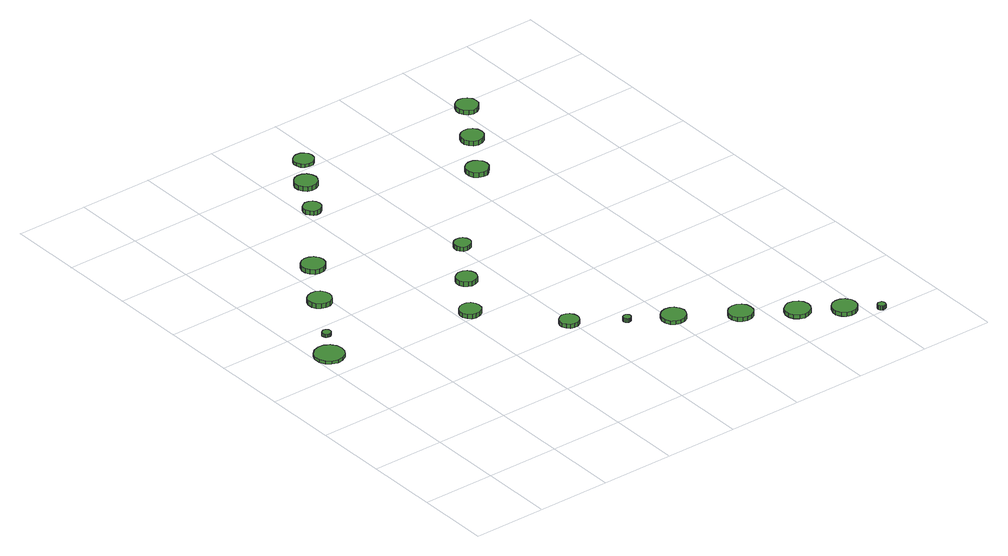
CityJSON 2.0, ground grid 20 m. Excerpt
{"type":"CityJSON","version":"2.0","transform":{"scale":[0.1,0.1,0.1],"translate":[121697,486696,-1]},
"CityObjects":{
"tree1":{"type":"SolitaryVegetationObject","attributes":{"function":"something"},"geometry":[{"type":"MultiSurface","lod":"1","boundaries":[[[0,1,2,3,4,5,6,7,8,9,10,11,12,13,14]],[[15,16,17,18,19,20,21,22,23,24,25,26,27,28,29]],[[0,29,28,1]],[[1,28,27,2]],[[2,27,26,3]],[[3,26,25,4]],[[4,25,24,5]],[[5,24,23,6]],[[6,23,22,7]],[[7,22,21,8]],[[8,21,20,9]],[[9,20,19,10]],[[10,19,18,11]],[[11,18,17,12]],[[12,17,16,13]],[[13,16,15,14]],[[14,15,29,0]]]}]},
"tree2":{"type":"SolitaryVegetationObject","attributes":{"function":"something"},"geometry":[{"type":"MultiSurface","lod":"1","boundaries":[[[30,31,32,33,34,35,36,37,38,39,40,41,42,43,44]],[[45,46,47,48,49,50,51,52,53,54,55,56,57,58,59]],[[30,59,58,31]],[[31,58,57,32]],[[32,57,56,33]],[[33,56,55,34]],[[34,55,54,35]],[[35,54,53,36]],[[36,53,52,37]],[[37,52,51,38]],[[38,51,50,39]],[[39,50,49,40]],[[40,49,48,41]],[[41,48,47,42]],[[42,47,46,43]],[[43,46,45,44]],[[44,45,59,30]]]}]},
"tree3":{"type":"SolitaryVegetationObject","attributes":{"function":"something"},"geometry":[{"type":"MultiSurface","lod":"1","boundaries":[[[60,61,62,63,64,65,66,67,68,69,70,71,72,73,74]],[[75,76,77,78,79,80,81,82,83,84,85,86,87,88,89]],[[60,89,88,61]],[[61,88,87,62]],[[62,87,86,63]],[[63,86,85,64]],[[64,85,84,65]],[[65,84,83,66]],[[66,83,82,67]],[[67,82,81,68]],[[68,81,80,69]],[[69,80,79,70]],[[70,79,78,71]],[[71,78,77,72]],[[72,77,76,73]],[[73,76,75,74]],[[74,75,89,60]]]}]},
"tree4":{"type":"SolitaryVegetationObject","attributes":{"function":"something"},"geometry":[{"type":"MultiSurface","lod":"1","boundaries":[[[90,91,92,93,94,95,96,97,98,99,100,101,102,103,104]],[[105,106,107,108,109,110,111,112,113,114,115,116,117,118,119]],[[90,119,118,91]],[[91,118,117,92]],[[92,117,116,93]],[[93,116,115,94]],[[94,115,114,95]],[[95,114,113,96]],[[96,113,112,97]],[[97,112,111,98]],[[98,111,110,99]],[[99,110,109,100]],[[100,109,108,101]],[[101,108,107,102]],[[102,107,106,103]],[[103,106,105,104]],[[104,105,119,90]]]}]},
"tree5":{"type":"SolitaryVegetationObject","attributes":{"function":"something"},"geometry":[{"type":"MultiSurface","lod":"1","boundaries":[[[120,121,122,123,124,125,126,127,128,129,130,131,132,133,134]],[[135,136,137,138,139,140,141,142,143,144,145,146,147,148,149]],[[120,149,148,121]],[[121,148,147,122]],[[122,147,146,123]],[[123,146,145,124]],[[124,145,144,125]],[[125,144,143,126]],[[126,143,142,127]],[[127,142,141,128]],[[128,141,140,129]],[[129,140,139,130]],[[130,139,138,131]],[[131,138,137,132]],[[132,137,136,133]],[[133,136,135,134]],[[134,135,149,120]]]}]},
"tree6":{"type":"SolitaryVegetationObject","attributes":{"function":"something"},"geometry":[{"type":"MultiSurface","lod":"1","boundaries":[[[150,151,152,153,154,155,156,157,158,159,160,161,162,163,164]],[[165,166,167,168,169,170,171,172,173,174,175,176,177,178,179]],[[150,179,178,151]],[[151,178,177,152]],[[152,177,176,153]],[[153,176,175,154]],[[154,175,174,155]],[[155,174,173,156]],[[156,173,172,157]],[[157,172,171,158]],[[158,171,170,159]],[[159,170,169,160]],[[160,169,168,161]],[[161,168,167,162]],[[162,167,166,163]],[[163,166,165,164]],[[164,165,179,150]]]}]},
"tree7":{"type":"SolitaryVegetationObject","attributes":{"function":"something"},"geometry":[{"type":"MultiSurface","lod":"1","boundaries":[[[180,181,182,183,184,185,186,187,188,189,190,191,192,193,194]],[[195,196,197,198,199,200,201,202,203,204,205,206,207,208,209]],[[180,209,208,181]],[[181,208,207,182]],[[182,207,206,183]],[[183,206,205,184]],[[184,205,204,185]],[[185,204,203,186]],[[186,203,202,187]],[[187,202,201,188]],[[188,201,200,189]],[[189,200,199,190]],[[190,199,198,191]],[[191,198,197,192]],[[192,197,196,193]],[[193,196,195,194]],[[194,195,209,180]]]}]},
"tree8":{"type":"SolitaryVegetationObject","attributes":{"function":"something"},"geometry":[{"type":"MultiSurface","lod":"1","boundaries":[[[210,211,212,213,214,215,216,217,218,219,220,221,222,223,224]],[[225,226,227,228,229,230,231,232,233,234,235,236,237,238,239]],[[210,239,238,211]],[[211,238,237,212]],[[212,237,236,213]],[[213,236,235,214]],[[214,235,234,215]],[[215,234,233,216]],[[216,233,232,217]],[[217,232,231,218]],[[218,231,230,219]],[[219,230,229,220]],[[220,229,228,221]],[[221,228,227,222]],[[222,227,226,223]],[[223,226,225,224]],[[224,225,239,210]]]}]},
"tree9":{"type":"SolitaryVegetationObject","attributes":{"function":"something"},"geometry":[{"type":"MultiSurface","lod":"1","boundaries":[[[240,241,242,243,244,245,246,247,248,249,250,251,252,253,254]],[[255,256,257,258,259,260,261,262,263,264,265,266,267,268,269]],[[240,269,268,241]],[[241,268,267,242]],[[242,267,266,243]],[[243,266,265,244]],[[244,265,264,245]],[[245,264,263,246]],[[246,263,262,247]],[[247,262,261,248]],[[248,261,260,249]],[[249,260,259,250]],[[250,259,258,251]],[[251,258,257,252]],[[252,257,256,253]],[[253,256,255,254]],[[254,255,269,240]]]}]},
"tree10":{"type":"SolitaryVegetationObject","attributes":{"function":"something"},"geometry":[{"type":"MultiSurface","lod":"1","boundaries":[[[270,271,272,273,274,275,276,277,278,279,280,281,282,283,284]],[[285,286,287,288,289,290,291,292,293,294,295,296,297,298,299]],[[270,299,298,271]],[[271,298,297,272]],[[272,297,296,273]],[[273,296,295,274]],[[274,295,294,275]],[[275,294,293,276]],[[276,293,292,277]],[[277,292,291,278]],[[278,291,290,279]],[[279,290,289,280]],[[280,289,288,281]],[[281,288,287,282]],[[282,287,286,283]],[[283,286,285,284]],[[284,285,299,270]]]}]},
"tree11":{"type":"SolitaryVegetationObject","attributes":{"function":"something"},"geometry":[{"type":"MultiSurface","lod":"1","boundaries":[[[300,301,302,303,304,305,306,307,308,309,310,311,312,313,314]],[[315,316,317,318,319,320,321,322,323,324,325,326,327,328,329]],[[300,329,328,301]],[[301,328,327,302]],[[302,327,326,303]],[[303,326,325,304]],[[304,325,324,305]],[[305,324,323,306]],[[306,323,322,307]],[[307,322,321,308]],[[308,321,320,309]],[[309,320,319,310]],[[310,319,318,311]],[[311,318,317,312]],[[312,317,316,313]],[[313,316,315,314]],[[314,315,329,300]]]}]},
"tree12":{"type":"SolitaryVegetationObject","attributes":{"function":"something"},"geometry":[{"type":"MultiSurface","lod":"1","boundaries":[[[330,331,332,333,334,335,336,337,338,339,340,341,342,343,344]],[[345,346,347,348,349,350,351,352,353,354,355,356,357,358,359]],[[330,359,358,331]],[[331,358,357,332]],[[332,357,356,333]],[[333,356,355,334]],[[334,355,354,335]],[[335,354,353,336]],[[336,353,352,337]],[[337,352,351,338]],[[338,351,350,339]],[[339,350,349,340]],[[340,349,348,341]],[[341,348,347,342]],[[342,347,346,343]],[[343,346,345,344]],[[344,345,359,330]]]}]},
"tree13":{"type":"SolitaryVegetationObject","attributes":{"function":"something"},"geometry":[{"type":"MultiSurface","lod":"1","boundaries":[[[360,361,362,363,364,365,366,367,368,369,370,371,372,373,374]],[[375,376,377,378,379,380,381,382,383,384,385,386,387,388,389]],[[360,389,388,361]],[[361,388,387,362]],[[362,387,386,363]],[[363,386,385,364]],[[364,385,384,365]],[[365,384,383,366]],[[366,383,382,367]],[[367,382,381,368]],[[368,381,380,369]],[[369,380,379,370]],[[370,379,378,371]],[[371,378,377,372]],[[372,377,376,373]],[[373,376,375,374]],[[374,375,389,360]]]}]},
"tree14":{"type":"SolitaryVegetationObject","attributes":{"function":"something"},"geometry":[{"type":"MultiSurface","lod":"1","boundaries":[[[390,391,392,393,394,395,396,397,398,399,400,401,402,403,404]],[[405,406,407,408,409,410,411,412,413,414,415,416,417,418,419]],[[390,419,418,391]],[[391,418,417,392]],[[392,417,416,393]],[[393,416,415,394]],[[394,415,414,395]],[[395,414,413,396]],[[396,413,412,397]],[[397,412,411,398]],[[398,411,410,399]],[[399,410,409,400]],[[400,409,408,401]],[[401,408,407,402]],[[402,407,406,403]],[[403,406,405,404]],[[404,405,419,390]]]}]},
"tree15":{"type":"SolitaryVegetationObject","attributes":{"function":"something"},"geometry":[{"type":"MultiSurface","lod":"1","boundaries":[[[420,421,422,423,424,425,426,427,428,429,430,431,432,433,434]],[[435,436,437,438,439,440,441,442,443,444,445,446,447,448,449]],[[420,449,448,421]],[[421,448,447,422]],[[422,447,446,423]],[[423,446,445,424]],[[424,445,444,425]],[[425,444,443,426]],[[426,443,442,427]],[[427,442,441,428]],[[428,441,440,429]],[[429,440,439,430]],[[430,439,438,431]],[[431,438,437,432]],[[432,437,436,433]],[[433,436,435,434]],[[434,435,449,420]]]}]},
"tree16":{"type":"SolitaryVegetationObject","attributes":{"function":"something"},"geometry":[{"type":"MultiSurface","lod":"1","boundaries":[[[450,451,452,453,454,455,456,457,458,459,460,461,462,463,464]],[[465,466,467,468,469,470,471,472,473,474,475,476,477,478,479]],[[450,479,478,451]],[[451,478,477,452]],[[452,477,476,453]],[[453,476,475,454]],[[454,475,474,455]],[[455,474,473,456]],[[456,473,472,457]],[[457,472,471,458]],[[458,471,470,459]],[[459,470,469,460]],[[460,469,468,461]],[[461,468,467,462]],[[462,467,466,463]],[[463,466,465,464]],[[464,465,479,450]]]}]},
"tree17":{"type":"SolitaryVegetationObject","attributes":{"function":"something"},"geometry":[{"type":"MultiSurface","lod":"1","boundaries":[[[480,481,482,483,484,485,486,487,488,489,490,491,492,493,494]],[[495,496,497,498,499,500,501,502,503,504,505,506,507,508,509]],[[480,509,508,481]],[[481,508,507,482]],[[482,507,506,483]],[[483,506,505,484]],[[484,505,504,485]],[[485,504,503,486]],[[486,503,502,487]],[[487,502,501,488]],[[488,501,500,489]],[[489,500,499,490]],[[490,499,498,491]],[[491,498,497,492]],[[492,497,496,493]],[[493,496,495,494]],[[494,495,509,480]]]}]},
"tree18":{"type":"SolitaryVegetationObject","attributes":{"function":"something"},"geometry":[{"type":"MultiSurface","lod":"1","boundaries":[[[510,511,512,513,514,515,516,517,518,519,520,521,522,523,524]],[[525,526,527,528,529,530,531,532,533,534,535,536,537,538,539]],[[510,539,538,511]],[[511,538,537,512]],[[512,537,536,513]],[[513,536,535,514]],[[514,535,534,515]],[[515,534,533,516]],[[516,533,532,517]],[[517,532,531,518]],[[518,531,530,519]],[[519,530,529,520]],[[520,529,528,521]],[[521,528,527,522]],[[522,527,526,523]],[[523,526,525,524]],[[524,525,539,510]]]}]},
"tree19":{"type":"SolitaryVegetationObject","attributes":{"function":"something"},"geometry":[{"type":"MultiSurface","lod":"1","boundaries":[[[540,541,542,543,544,545,546,547,548,549,550,551,552,553,554]],[[555,556,557,558,559,560,561,562,563,564,565,566,567,568,569]],[[540,569,568,541]],[[541,568,567,542]],[[542,567,566,543]],[[543,566,565,544]],[[544,565,564,545]],[[545,564,563,546]],[[546,563,562,547]],[[547,562,561,548]],[[548,561,560,549]],[[549,560,559,550]],[[550,559,558,551]],[[551,558,557,552]],[[552,557,556,553]],[[553,556,555,554]],[[554,555,569,540]]]}]},
"tree20":{"type":"SolitaryVegetationObject","attributes":{"function":"something"},"geometry":[{"type":"MultiSurface","lod":"1","boundaries":[[[570,571,572,573,574,575,576,577,578,579,580,581,582,583,584]],[[585,586,587,588,589,590,591,592,593,594,595,596,597,598,599]],[[570,599,598,571]],[[571,598,597,572]],[[572,597,596,573]],[[573,596,595,574]],[[574,595,594,575]],[[575,594,593,576]],[[576,593,592,577]],[[577,592,591,578]],[[578,591,590,579]],[[579,590,589,580]],[[580,589,588,581]],[[581,588,587,582]],[[582,587,586,583]],[[583,586,585,584]],[[584,585,599,570]]]}]}
},
"vertices":[
[78,683,16],[75,699,16],[65,712,16],[51,721,16],[35,722,16],[19,717,16],[7,706,16],[0,691,16],[0,675,16],[7,660,16],[19,649,16],[35,644,16],[51,646,16],[65,654,16],[75,667,16],[75,667,8],[65,654,8],[51,646,8],[35,644,8],[19,649,8],[7,660,8],[0,675,8],[0,691,8],[7,706,8],[19,717,8],[35,722,8],[51,721,8],[65,712,8],[75,699,8],[78,683,8],
[106,763,17],[105,768,17],[102,772,17],[98,774,17],[93,775,17],[88,773,17],[84,770,17],[82,765,17],[82,760,17],[84,756,17],[88,753,17],[93,751,17],[98,752,17],[102,754,17],[105,758,17],[105,758,8],[102,754,8],[98,752,8],[93,751,8],[88,753,8],[84,756,8],[82,760,8],[82,765,8],[84,770,8],[88,773,8],[93,775,8],[98,774,8],[102,772,8],[105,768,8],[106,763,8],
[207,894,21],[204,906,21],[197,917,21],[186,923,21],[173,924,21],[160,920,21],[151,912,21],[146,900,21],[146,887,21],[151,875,21],[160,867,21],[173,863,21],[186,864,21],[197,870,21],[204,881,21],[204,881,8],[197,870,8],[186,864,8],[173,863,8],[160,867,8],[151,875,8],[146,887,8],[146,900,8],[151,912,8],[160,920,8],[173,924,8],[186,923,8],[197,917,8],[204,906,8],[207,894,8],
[288,1020,28],[285,1032,28],[277,1043,28],[266,1049,28],[253,1051,28],[241,1047,28],[231,1038,28],[226,1026,28],[226,1013,28],[231,1002,28],[241,993,28],[253,989,28],[266,990,28],[277,997,28],[285,1007,28],[285,1007,15],[277,997,15],[266,990,15],[253,989,15],[241,993,15],[231,1002,15],[226,1013,15],[226,1026,15],[231,1038,15],[241,1047,15],[253,1051,15],[266,1049,15],[277,1043,15],[285,1032,15],[288,1020,15],
[463,626,19],[461,637,19],[454,647,19],[444,653,19],[432,654,19],[421,650,19],[412,643,19],[407,632,19],[407,620,19],[412,609,19],[421,601,19],[432,598,19],[444,599,19],[454,605,19],[461,614,19],[461,614,7],[454,605,7],[444,599,7],[432,598,7],[421,601,7],[412,609,7],[407,620,7],[407,632,7],[412,643,7],[421,650,7],[432,654,7],[444,653,7],[454,647,7],[461,637,7],[463,626,7],
[620,437,19],[618,447,19],[612,456,19],[603,461,19],[592,463,19],[582,459,19],[574,452,19],[569,442,19],[569,431,19],[574,422,19],[582,414,19],[592,411,19],[603,412,19],[612,417,19],[618,426,19],[618,426,8],[612,417,8],[603,412,8],[592,411,8],[582,414,8],[574,422,8],[569,431,8],[569,442,8],[574,452,8],[582,459,8],[592,463,8],[603,461,8],[612,456,8],[618,447,8],[620,437,8],
[548,748,20],[545,759,20],[539,768,20],[529,774,20],[517,775,20],[507,771,20],[498,764,20],[493,753,20],[493,742,20],[498,732,20],[507,724,20],[517,720,20],[529,722,20],[539,727,20],[545,737,20],[545,737,7],[539,727,7],[529,722,7],[517,720,7],[507,724,7],[498,732,7],[493,742,7],[493,753,7],[498,764,7],[507,771,7],[517,775,7],[529,774,7],[539,768,7],[545,759,7],[548,748,7],
[442,1227,30],[440,1237,30],[434,1245,30],[425,1250,30],[415,1251,30],[406,1247,30],[399,1241,30],[395,1232,30],[395,1222,30],[399,1213,30],[406,1206,30],[415,1203,30],[425,1204,30],[434,1209,30],[440,1217,30],[440,1217,18],[434,1209,18],[425,1204,18],[415,1203,18],[406,1206,18],[399,1213,18],[395,1222,18],[395,1232,18],[399,1241,18],[406,1247,18],[415,1251,18],[425,1250,18],[434,1245,18],[440,1237,18],[442,1227,18],
[723,357,19],[722,361,19],[719,365,19],[716,367,19],[711,367,19],[707,366,19],[704,363,19],[702,359,19],[702,355,19],[704,351,19],[707,348,19],[711,347,19],[716,347,19],[719,349,19],[722,353,19],[722,353,8],[719,349,8],[716,347,8],[711,347,8],[707,348,8],[704,351,8],[702,355,8],[702,359,8],[704,363,8],[707,366,8],[711,367,8],[716,367,8],[719,365,8],[722,361,8],[723,357,8],
[631,874,23],[629,883,23],[623,891,23],[615,895,23],[606,896,23],[597,893,23],[590,887,23],[586,879,23],[586,869,23],[590,861,23],[597,854,23],[606,852,23],[615,853,23],[623,857,23],[629,865,23],[629,865,11],[623,857,11],[615,853,11],[606,852,11],[597,854,11],[590,861,11],[586,869,11],[586,879,11],[590,887,11],[597,893,11],[606,896,11],[615,895,11],[623,891,11],[629,883,11],[631,874,11],
[521,1342,21],[518,1354,21],[511,1365,21],[500,1371,21],[487,1372,21],[475,1368,21],[466,1360,21],[461,1348,21],[461,1336,21],[466,1324,21],[475,1316,21],[487,1312,21],[500,1313,21],[511,1319,21],[518,1330,21],[518,1330,8],[511,1319,8],[500,1313,8],[487,1312,8],[475,1316,8],[466,1324,8],[461,1336,8],[461,1348,8],[466,1360,8],[475,1368,8],[487,1372,8],[500,1371,8],[511,1365,8],[518,1354,8],[521,1342,8],
[842,295,19],[839,308,19],[831,319,19],[820,326,19],[806,327,19],[793,323,19],[783,314,19],[778,302,19],[778,288,19],[783,276,19],[793,267,19],[806,263,19],[820,264,19],[831,271,19],[839,282,19],[839,282,8],[831,271,8],[820,264,8],[806,263,8],[793,267,8],[783,276,8],[778,288,8],[778,302,8],[783,314,8],[793,323,8],[806,327,8],[820,326,8],[831,319,8],[839,308,8],[842,295,8],
[581,1431,16],[579,1442,16],[572,1451,16],[563,1456,16],[551,1457,16],[541,1454,16],[532,1446,16],[528,1436,16],[528,1425,16],[532,1415,16],[541,1407,16],[551,1404,16],[563,1405,16],[572,1411,16],[579,1420,16],[579,1420,7],[572,1411,7],[563,1405,7],[551,1404,7],[541,1407,7],[532,1415,7],[528,1425,7],[528,1436,7],[532,1446,7],[541,1454,7],[551,1457,7],[563,1456,7],[572,1451,7],[579,1442,7],[581,1431,7],
[979,204,19],[977,217,19],[969,228,19],[957,235,19],[944,236,19],[931,232,19],[921,223,19],[915,211,19],[915,197,19],[921,185,19],[931,176,19],[944,172,19],[957,173,19],[969,180,19],[977,191,19],[977,191,8],[969,180,8],[957,173,8],[944,172,8],[931,176,8],[921,185,8],[915,197,8],[915,211,8],[921,223,8],[931,232,8],[944,236,8],[957,235,8],[969,228,8],[977,217,8],[979,204,8],
[1098,128,19],[1095,141,19],[1087,152,19],[1075,159,19],[1061,161,19],[1048,156,19],[1037,147,19],[1032,135,19],[1032,121,19],[1037,108,19],[1048,99,19],[1061,94,19],[1075,96,19],[1087,103,19],[1095,114,19],[1095,114,8],[1087,103,8],[1075,96,8],[1061,94,8],[1048,99,8],[1037,108,8],[1032,121,8],[1032,135,8],[1037,147,8],[1048,156,8],[1061,161,8],[1075,159,8],[1087,152,8],[1095,141,8],[1098,128,8],
[1194,65,19],[1192,78,19],[1183,89,19],[1172,96,19],[1158,97,19],[1145,93,19],[1135,84,19],[1129,71,19],[1129,58,19],[1135,45,19],[1145,36,19],[1158,32,19],[1172,33,19],[1183,40,19],[1192,51,19],[1192,51,8],[1183,40,8],[1172,33,8],[1158,32,8],[1145,36,8],[1135,45,8],[1129,58,8],[1129,71,8],[1135,84,8],[1145,93,8],[1158,97,8],[1172,96,8],[1183,89,8],[1192,78,8],[1194,65,8],
[885,1126,24],[883,1138,24],[875,1148,24],[865,1155,24],[852,1156,24],[840,1152,24],[831,1144,24],[826,1132,24],[826,1120,24],[831,1108,24],[840,1100,24],[852,1096,24],[865,1097,24],[875,1104,24],[883,1114,24],[883,1114,11],[875,1104,11],[865,1097,11],[852,1096,11],[840,1100,11],[831,1108,11],[826,1120,11],[826,1132,11],[831,1144,11],[840,1152,11],[852,1156,11],[865,1155,11],[875,1148,11],[883,1138,11],[885,1126,11],
[1248,14,19],[1247,18,19],[1245,22,19],[1241,24,19],[1236,25,19],[1232,23,19],[1229,20,19],[1227,16,19],[1227,12,19],[1229,8,19],[1232,5,19],[1236,3,19],[1241,4,19],[1245,6,19],[1247,10,19],[1247,10,8],[1245,6,8],[1241,4,8],[1236,3,8],[1232,5,8],[1229,8,8],[1227,12,8],[1227,16,8],[1229,20,8],[1232,23,8],[1236,25,8],[1241,24,8],[1245,22,8],[1247,18,8],[1248,14,8],
[971,1253,21],[969,1266,21],[961,1276,21],[951,1282,21],[938,1283,21],[926,1279,21],[917,1271,21],[912,1260,21],[912,1247,21],[917,1236,21],[926,1227,21],[938,1223,21],[951,1225,21],[961,1231,21],[969,1241,21],[969,1241,8],[961,1231,8],[951,1225,8],[938,1223,8],[926,1227,8],[917,1236,8],[912,1247,8],[912,1260,8],[917,1271,8],[926,1279,8],[938,1283,8],[951,1282,8],[961,1276,8],[969,1266,8],[971,1253,8],
[1051,1374,20],[1049,1386,20],[1041,1397,20],[1030,1403,20],[1018,1404,20],[1006,1400,20],[997,1392,20],[992,1380,20],[992,1368,20],[997,1356,20],[1006,1348,20],[1018,1344,20],[1030,1345,20],[1041,1352,20],[1049,1362,20],[1049,1362,8],[1041,1352,8],[1030,1345,8],[1018,1344,8],[1006,1348,8],[997,1356,8],[992,1368,8],[992,1380,8],[997,1392,8],[1006,1400,8],[1018,1404,8],[1030,1403,8],[1041,1397,8],[1049,1386,8],[1051,1374,8]
]}
